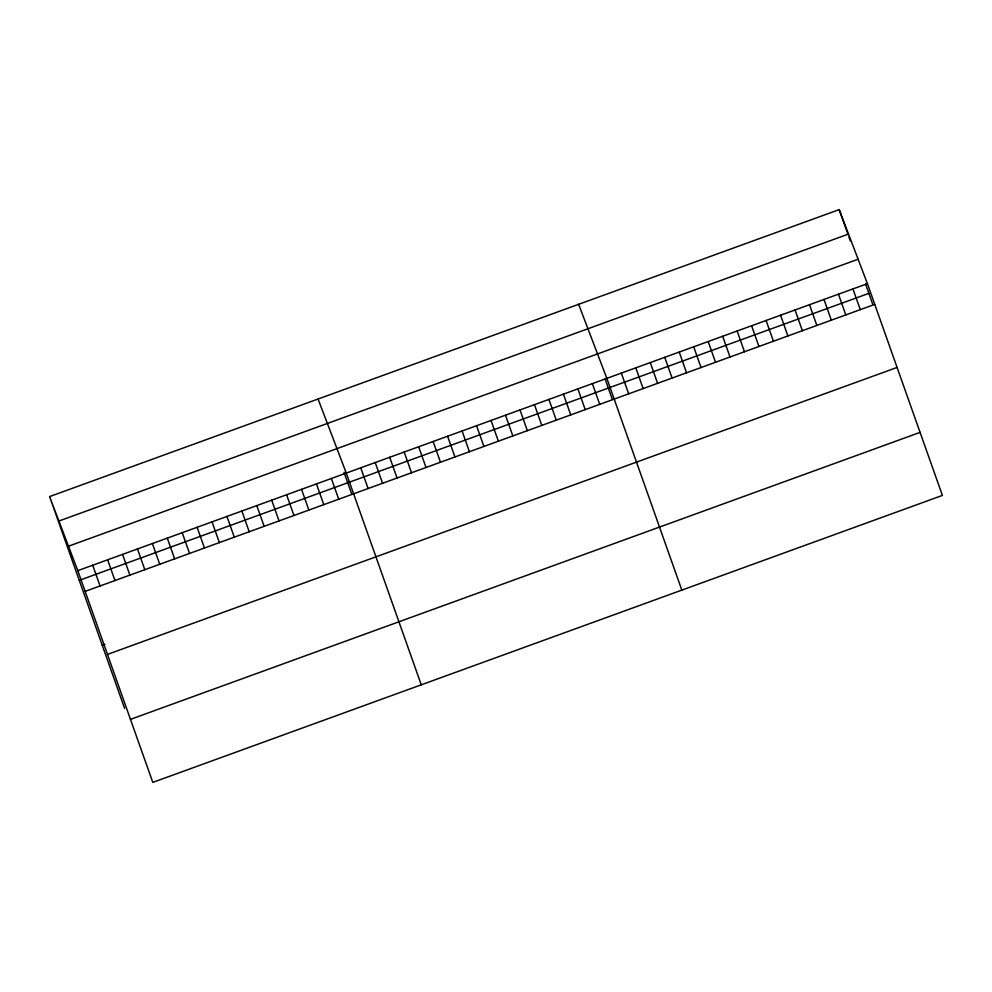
<?xml version="1.0" encoding="UTF-8"?>
<svg xmlns="http://www.w3.org/2000/svg" width="992" height="992" viewBox="0 0 992 992"><rect width="100%" height="100%" fill="white"/><g stroke="black" fill="none" stroke-linecap="round" stroke-linejoin="round"><path stroke-width="1.49" d="M49.6 496.583L839.207 209.61L867.417 283.662L942.4 495.417L152.793 782.39L77.81 570.648L49.6 496.583L124.583 708.338M58.912 521.023L848.52 234.05M68.498 546.208L858.105 259.222M77.81 570.648L867.417 283.662M79.261 580.357L868.868 293.372M85.151 591.381L874.758 304.395M102.263 645.296L104.978 644.316M107.471 654.41L897.078 367.437M130.473 719.361L920.08 432.376M578.634 304.308L606.844 378.374L681.826 590.116M318.072 399.02L346.27 473.072L421.253 684.815M839.207 209.61L847.949 234.273M848.879 236.902L850.268 240.845M865.619 284.183L872.7 304.197M852.934 288.92L860.287 309.653M838.463 294.19L845.804 314.923M823.992 299.448L831.333 320.18M809.509 304.705L816.85 325.438M795.038 309.975L802.379 330.708M780.555 315.233L787.896 335.966M766.084 320.49L773.425 341.223M751.601 325.76L758.942 346.481M737.13 331.018L744.471 351.751M722.66 336.276L730 357.008M708.176 341.533L715.517 362.266M693.706 346.803L701.046 367.536M679.222 352.061L686.563 372.794M664.752 357.318L672.092 378.051M650.268 362.588L657.609 383.321M635.798 367.846L643.138 388.579M621.327 373.104L628.668 393.836M605.046 378.882L612.138 398.896M592.373 383.631L599.714 404.364M577.89 388.889L585.23 409.622M563.419 394.146L570.76 414.879M548.936 399.416L556.276 420.149M534.465 404.674L541.806 425.407M519.994 409.932L527.335 430.664M505.511 415.202L512.852 435.934M491.04 420.459L498.381 441.192M476.557 425.717L483.898 446.45M462.086 430.987L469.427 451.707M447.603 436.244L454.944 456.977M433.132 441.502L440.473 462.235M418.661 446.76L426.002 467.492M404.178 452.03L411.519 472.762M389.707 457.287L397.048 478.02M375.224 462.545L382.565 483.278M360.753 467.815L368.094 488.548M344.013 472.279L351.565 493.607M331.365 478.491L338.706 499.224M316.448 483.91L323.789 504.643M301.531 489.329L308.872 510.062M286.614 494.76L293.954 515.493M271.696 500.179L279.037 520.912M256.792 505.598L264.132 526.33M241.874 511.016L249.215 531.749M226.957 516.435L234.298 537.168M212.04 521.854L219.381 542.587M197.123 527.285L204.464 548.006M182.206 532.704L189.559 553.437M167.301 538.123L174.642 558.856M152.384 543.542L159.724 564.274M137.466 548.96L144.807 569.693M122.549 554.379L129.89 575.112M107.632 559.81L114.973 580.531M92.727 565.229L100.068 585.962"/></g></svg>
